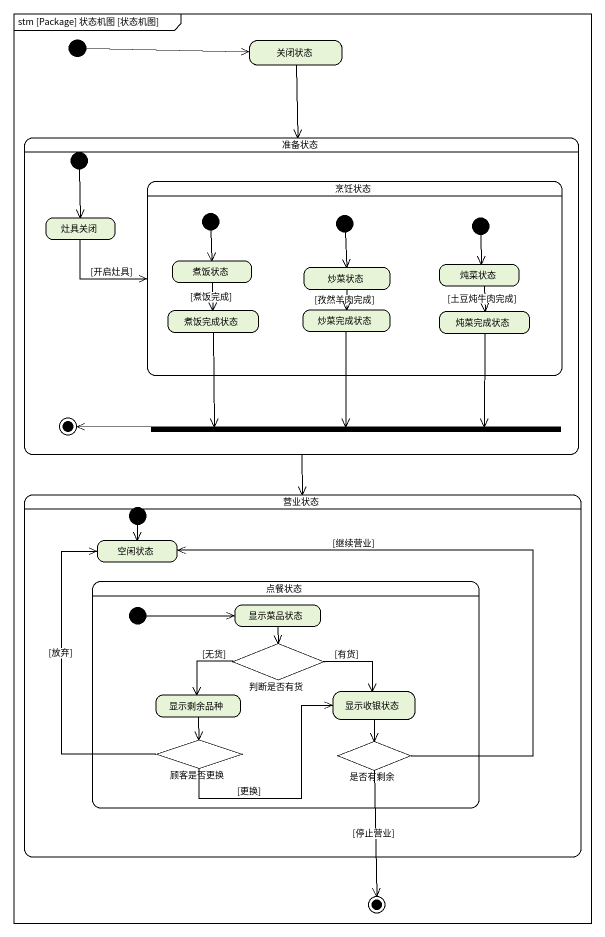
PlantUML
@startuml
mainframe stm [Package] 状态机图 [状态机图]
hide empty description
state 关闭状态
state 准备状态 {
  state 烹饪状态 {
    state initial3 <<start>>
    state initial4 <<start>>
    state initial5 <<start>>
    state 煮饭状态
    state 炒菜状态
    state 炖菜状态
    state 煮饭完成状态
    state 炒菜完成状态
    state 炖菜完成状态
  }
  state 灶具关闭
  state fork1 <<join>>
  [*] --> 灶具关闭
  fork1 -left-> [*]
}
state 营业状态 {
  state 空闲状态
  state 点餐状态 {
    state 显示菜品状态
    state 判断是否有货 <<choice>>
    state 显示剩余品种
    state 显示收银状态
    state 顾客是否更换 <<choice>>
    state 是否有剩余 <<choice>>
    [*] -right-> 显示菜品状态
  }
  [*] --> 空闲状态
}
state final2 <<end>>
[*] -right-> 关闭状态
关闭状态 --> 准备状态
准备状态 --> 营业状态
灶具关闭 -right-> 烹饪状态 : [开启灶具]
initial3 --> 煮饭状态
initial4 --> 炒菜状态
initial5 --> 炖菜状态
煮饭状态 --> 煮饭完成状态 : [煮饭完成]
炒菜状态 --> 炒菜完成状态 : [孜然羊肉完成]
炖菜状态 --> 炖菜完成状态 : [土豆炖牛肉完成]
煮饭完成状态 --> fork1
炒菜完成状态 --> fork1
炖菜完成状态 --> fork1
显示菜品状态 --> 判断是否有货
判断是否有货 -left-> 显示剩余品种 : [无货]
判断是否有货 -right-> 显示收银状态 : [有货]
显示剩余品种 --> 顾客是否更换
显示收银状态 --> 是否有剩余
顾客是否更换 -up-> 空闲状态 : [放弃]
顾客是否更换 -right-> 显示收银状态 : [更换]
是否有剩余 -up-> 空闲状态 : [继续营业]
是否有剩余 --> final2 : [停止营业]
@enduml
